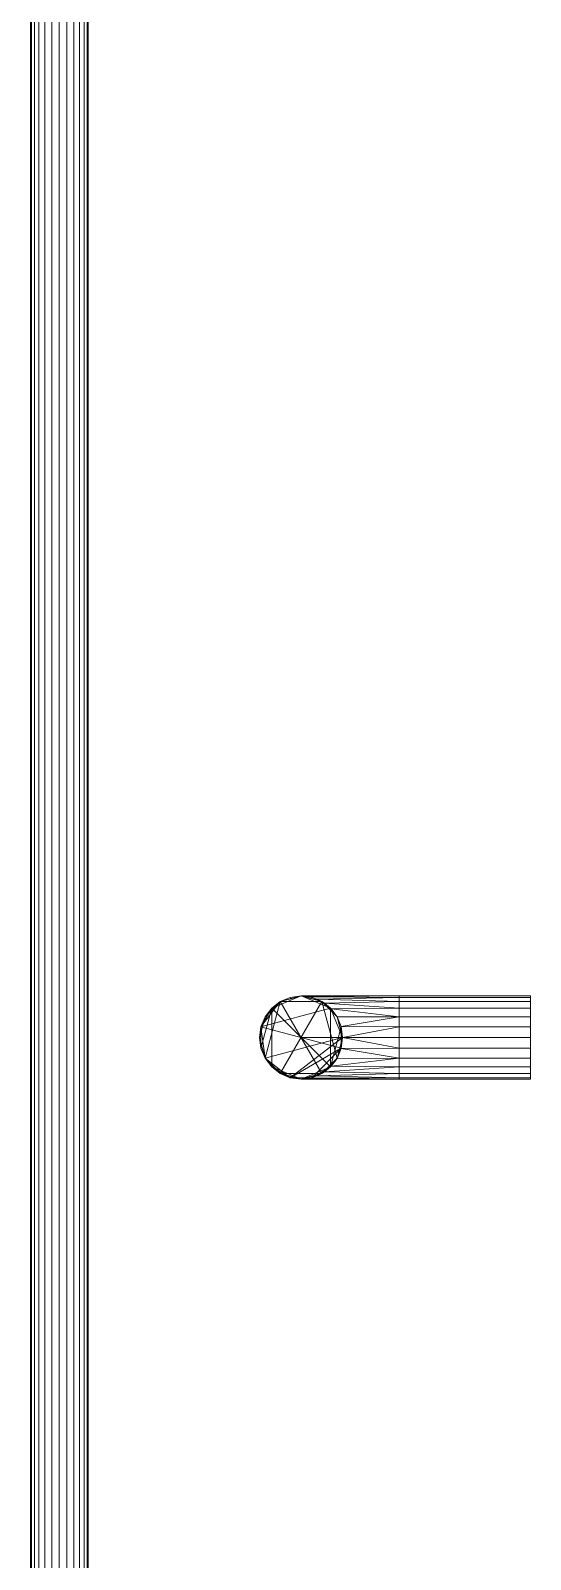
# Model space of a CAD drawing. Header units: inches. Extents: x -3326 to -59, y 8 to 1043.
# Drawn here: x -2001.16 to -1989.73, y 487.69 to 522.63 of the extents above; entities that cross this region are included whole.
import ezdxf

# ---------------------------------------------------------------- set-up
doc = ezdxf.new("R2010")
doc.units = ezdxf.units.IN
doc.header["$MEASUREMENT"] = 0
doc.layers.add('F-SPRN', color=10, linetype='Continuous', lineweight=9)
doc.layers.add('P-PIPE', color=10, linetype='Continuous', lineweight=9)

# ---------------------------------------------------------------- blocks, each defined once
blk = doc.blocks.new('Tee - Welded - Generic - Standard-1125979-05 - Fourth Level')
at = {"layer": 'P-PIPE'}
mesh = blk.add_polyface(dxfattribs=at)
corners = [(-2.244, -0.951), (-2.244, -0.918, 0.246), (-2.244, -0.823, 0.475), (-2.244, -0.672, 0.672), (-2.244, -0.475, 0.823), (-2.244, -0.246, 0.918), (-2.244, 0, 0.951), (-2.244, 0.246, 0.918), (-2.244, 0.475, 0.823), (-2.244, 0.672, 0.672), (-2.244, 0.823, 0.475), (-2.244, 0.918, 0.246), (-2.244, 0.951), (-2.244, 0.918, -0.246), (-2.244, 0.823, -0.475), (-2.244, 0.672, -0.672), (-2.244, 0.475, -0.823), (-2.244, 0.246, -0.918), (-2.244, 0, -0.951), (-2.244, -0.246, -0.918), (-2.244, -0.475, -0.823), (-2.244, -0.672, -0.672), (-2.244, -0.823, -0.475), (-2.244, -0.918, -0.246)]
mesh.append_faces([[corners[k] for k in face] for face in [(10, 0, 7, 9)]], dxfattribs={"vtx0": -1, "vtx1": -1, "vtx2": -1})
mesh.append_faces([[corners[k] for k in face] for face in [(13, 21, 0, 10)]], dxfattribs={"vtx0": -1, "vtx1": -1, "vtx2": -1, "vtx3": -1})
mesh.append_faces([[corners[k] for k in face] for face in [(13, 16, 20, 21), (5, 7, 0, 1)]], dxfattribs={"vtx0": -1, "vtx1": -1, "vtx3": -1})
mesh.append_faces([[corners[k] for k in face] for face in [(4, 5, 3)]], dxfattribs={"vtx1": -1})
mesh.append_faces([[corners[k] for k in face] for face in [(18, 19, 20), (22, 23, 0, 21), (7, 8, 9), (5, 6, 7)]], dxfattribs={"vtx2": -1})
mesh.append_faces([[corners[k] for k in face] for face in [(16, 17, 18, 20), (1, 2, 3, 5)]], dxfattribs={"vtx2": -1, "vtx3": -1})
mesh.append_faces([[corners[k] for k in face] for face in [(13, 14, 15, 16), (10, 11, 12, 13)]], dxfattribs={"vtx3": -1})
mesh = blk.add_polyface(dxfattribs=at)
corners = [(-2.244, 0.951), (-2.244, 0.918, 0.246), (-2.244, 0.823, 0.475), (-2.244, 0.672, 0.672), (-2.244, 0.475, 0.823), (-2.244, 0.246, 0.918), (-2.244, 0, 0.951), (-2.244, -0.246, 0.918), (-2.244, -0.475, 0.823), (-2.244, -0.672, 0.672), (-2.244, -0.823, 0.475), (-2.244, -0.918, 0.246), (-2.244, -0.951), (-0.951, -0.951), (-0.916, -0.916, 0.254), (-0.823, -0.823, 0.476), (-0.69, -0.69, 0.654), (-0.533, -0.533, 0.787), (-0.362, -0.362, 0.879), (-0.183, -0.183, 0.933), (0, 0, 0.951), (0.183, -0.183, 0.933), (0.362, -0.362, 0.879), (0.533, -0.533, 0.787), (0.69, -0.69, 0.654), (0.823, -0.823, 0.476), (0.916, -0.916, 0.254), (0.951, -0.951), (2.244, -0.951), (2.244, -0.918, 0.246), (2.244, -0.823, 0.475), (2.244, -0.672, 0.672), (2.244, -0.475, 0.823), (2.244, -0.246, 0.918), (2.244, 0, 0.951), (2.244, 0.246, 0.918), (2.244, 0.475, 0.823), (2.244, 0.672, 0.672), (2.244, 0.823, 0.475), (2.244, 0.918, 0.246), (2.244, 0.951)]
mesh.append_faces([[corners[k] for k in face] for face in [(13, 11, 12)]], dxfattribs={"vtx0": -1})
mesh.append_faces([[corners[k] for k in face] for face in [(27, 29, 26), (25, 30, 24), (11, 14, 10), (9, 17, 8), (16, 10, 15), (23, 32, 22), (21, 34, 20), (22, 33, 21), (33, 22, 32), (19, 7, 18), (7, 19, 6)]], dxfattribs={"vtx0": -1, "vtx1": -1})
mesh.append_faces([[corners[k] for k in face] for face in [(30, 25, 26), (24, 30, 31), (8, 17, 18), (21, 33, 34), (18, 7, 8), (20, 5, 6)]], dxfattribs={"vtx0": -1, "vtx2": -1})
mesh.append_faces([[corners[k] for k in face] for face in [(20, 34, 35, 5)]], dxfattribs={"vtx0": -1, "vtx2": -1, "vtx3": -1})
mesh.append_faces([[corners[k] for k in face] for face in [(28, 29, 27)]], dxfattribs={"vtx1": -1})
mesh.append_faces([[corners[k] for k in face] for face in [(29, 30, 26), (31, 32, 23), (23, 24, 31), (13, 14, 11), (14, 15, 10), (16, 17, 9), (9, 10, 16), (19, 20, 6)]], dxfattribs={"vtx1": -1, "vtx2": -1})
mesh.append_faces([[corners[k] for k in face] for face in [(38, 39, 1, 2), (36, 37, 3, 4), (37, 38, 2, 3), (35, 36, 4, 5)]], dxfattribs={"vtx1": -1, "vtx3": -1})
mesh.append_faces([[corners[k] for k in face] for face in [(39, 40, 0, 1)]], dxfattribs={"vtx3": -1})
mesh = blk.add_polyface(dxfattribs=at)
corners = [(-2.244, -0.951), (-2.244, -0.918, -0.246), (-2.244, -0.823, -0.475), (-2.244, -0.672, -0.672), (-2.244, -0.475, -0.823), (-2.244, -0.246, -0.918), (-2.244, 0, -0.951), (-2.244, 0.246, -0.918), (-2.244, 0.475, -0.823), (-2.244, 0.672, -0.672), (-2.244, 0.823, -0.475), (-2.244, 0.918, -0.246), (-2.244, 0.951), (2.244, 0.951), (2.244, 0.918, -0.246), (2.244, 0.823, -0.475), (2.244, 0.672, -0.672), (2.244, 0.475, -0.823), (2.244, 0.246, -0.918), (2.244, 0, -0.951), (2.244, -0.246, -0.918), (2.244, -0.475, -0.823), (2.244, -0.672, -0.672), (2.244, -0.823, -0.475), (2.244, -0.918, -0.246), (2.244, -0.951), (0.951, -0.951), (0.916, -0.916, -0.254), (0.823, -0.823, -0.476), (0.69, -0.69, -0.654), (0.533, -0.533, -0.787), (0.362, -0.362, -0.879), (0.183, -0.183, -0.933), (0, 0, -0.951), (-0.183, -0.183, -0.933), (-0.362, -0.362, -0.879), (-0.533, -0.533, -0.787), (-0.69, -0.69, -0.654), (-0.823, -0.823, -0.476), (-0.916, -0.916, -0.254), (-0.951, -0.951)]
mesh.append_faces([[corners[k] for k in face] for face in [(1, 40, 0)]], dxfattribs={"vtx0": -1})
mesh.append_faces([[corners[k] for k in face] for face in [(33, 19, 32), (6, 34, 5), (32, 20, 31), (24, 27, 23), (27, 24, 26), (36, 4, 35), (3, 37, 2), (38, 2, 37), (21, 31, 20)]], dxfattribs={"vtx0": -1, "vtx1": -1})
mesh.append_faces([[corners[k] for k in face] for face in [(35, 4, 5), (6, 33, 34), (23, 28, 29), (29, 22, 23), (21, 30, 31), (23, 27, 28), (36, 3, 4), (3, 36, 37), (39, 1, 2)]], dxfattribs={"vtx0": -1, "vtx2": -1})
mesh.append_faces([[corners[k] for k in face] for face in [(19, 20, 32), (34, 35, 5), (6, 7, 33), (21, 22, 30), (29, 30, 22), (39, 40, 1), (38, 39, 2)]], dxfattribs={"vtx1": -1, "vtx2": -1})
mesh.append_faces([[corners[k] for k in face] for face in [(18, 19, 33, 7)]], dxfattribs={"vtx1": -1, "vtx2": -1, "vtx3": -1})
mesh.append_faces([[corners[k] for k in face] for face in [(15, 16, 9, 10), (14, 15, 10, 11), (16, 17, 8, 9), (17, 18, 7, 8)]], dxfattribs={"vtx1": -1, "vtx3": -1})
mesh.append_faces([[corners[k] for k in face] for face in [(12, 13, 14, 11), (24, 25, 26)]], dxfattribs={"vtx2": -1})
mesh = blk.add_polyface(dxfattribs=at)
corners = [(2.244, -0.951), (2.244, -0.918, -0.246), (2.244, -0.823, -0.475), (2.244, -0.672, -0.672), (2.244, -0.475, -0.823), (2.244, -0.246, -0.918), (2.244, 0, -0.951), (2.244, 0.246, -0.918), (2.244, 0.475, -0.823), (2.244, 0.672, -0.672), (2.244, 0.823, -0.475), (2.244, 0.918, -0.246), (2.244, 0.951), (2.244, 0.918, 0.246), (2.244, 0.823, 0.475), (2.244, 0.672, 0.672), (2.244, 0.475, 0.823), (2.244, 0.246, 0.918), (2.244, 0, 0.951), (2.244, -0.246, 0.918), (2.244, -0.475, 0.823), (2.244, -0.672, 0.672), (2.244, -0.823, 0.475), (2.244, -0.918, 0.246)]
mesh.append_faces([[corners[k] for k in face] for face in [(21, 19, 20)]], dxfattribs={"vtx0": -1})
mesh.append_faces([[corners[k] for k in face] for face in [(19, 23, 17, 18)]], dxfattribs={"vtx0": -1, "vtx1": -1})
mesh.append_faces([[corners[k] for k in face] for face in [(4, 8, 11, 3), (0, 3, 11, 23)]], dxfattribs={"vtx0": -1, "vtx1": -1, "vtx2": -1})
mesh.append_faces([[corners[k] for k in face] for face in [(11, 14, 17, 23)]], dxfattribs={"vtx0": -1, "vtx1": -1, "vtx2": -1, "vtx3": -1})
mesh.append_faces([[corners[k] for k in face] for face in [(9, 10, 11, 8), (4, 5, 6), (12, 13, 14, 11), (15, 16, 17, 14)]], dxfattribs={"vtx2": -1})
mesh.append_faces([[corners[k] for k in face] for face in [(6, 7, 8, 4), (21, 22, 23, 19)]], dxfattribs={"vtx2": -1, "vtx3": -1})
mesh.append_faces([[corners[k] for k in face] for face in [(0, 1, 2, 3)]], dxfattribs={"vtx3": -1})
mesh = blk.add_polyface(dxfattribs=at)
corners = [(-0.951, -2.244), (-0.918, -2.244, 0.246), (-0.823, -2.244, 0.475), (-0.672, -2.244, 0.672), (-0.475, -2.244, 0.823), (-0.246, -2.244, 0.918), (0, -2.244, 0.951), (0.246, -2.244, 0.918), (0.475, -2.244, 0.823), (0.672, -2.244, 0.672), (0.823, -2.244, 0.475), (0.918, -2.244, 0.246), (0.951, -2.244), (0.951, -0.951), (0.916, -0.916, 0.254), (0.823, -0.823, 0.476), (0.69, -0.69, 0.654), (0.533, -0.533, 0.787), (0.362, -0.362, 0.879), (0.183, -0.183, 0.933), (0, 0, 0.951), (-0.183, -0.183, 0.933), (-0.362, -0.362, 0.879), (-0.533, -0.533, 0.787), (-0.69, -0.69, 0.654), (-0.823, -0.823, 0.476), (-0.916, -0.916, 0.254), (-0.951, -0.951)]
mesh.append_faces([[corners[k] for k in face] for face in [(13, 11, 12)]], dxfattribs={"vtx0": -1})
mesh.append_faces([[corners[k] for k in face] for face in [(22, 5, 21), (24, 3, 23), (8, 18, 7), (17, 9, 16)]], dxfattribs={"vtx0": -1, "vtx1": -1})
mesh.append_faces([[corners[k] for k in face] for face in [(24, 2, 3), (26, 1, 2), (22, 4, 5), (6, 20, 21), (21, 5, 6), (19, 6, 7), (16, 9, 10), (17, 8, 9), (6, 19, 20)]], dxfattribs={"vtx0": -1, "vtx2": -1})
mesh.append_faces([[corners[k] for k in face] for face in [(26, 27, 1), (3, 4, 23), (25, 26, 2), (24, 25, 2), (22, 23, 4), (10, 11, 14), (18, 19, 7), (17, 18, 8), (13, 14, 11), (15, 16, 10), (14, 15, 10)]], dxfattribs={"vtx1": -1, "vtx2": -1})
mesh.append_faces([[corners[k] for k in face] for face in [(27, 0, 1)]], dxfattribs={"vtx2": -1})
mesh = blk.add_polyface(dxfattribs=at)
corners = [(0.951, -2.244), (0.918, -2.244, -0.246), (0.823, -2.244, -0.475), (0.672, -2.244, -0.672), (0.475, -2.244, -0.823), (0.246, -2.244, -0.918), (0, -2.244, -0.951), (-0.246, -2.244, -0.918), (-0.475, -2.244, -0.823), (-0.672, -2.244, -0.672), (-0.823, -2.244, -0.475), (-0.918, -2.244, -0.246), (-0.951, -2.244), (-0.951, -0.951), (-0.916, -0.916, -0.254), (-0.823, -0.823, -0.476), (-0.69, -0.69, -0.654), (-0.533, -0.533, -0.787), (-0.362, -0.362, -0.879), (-0.183, -0.183, -0.933), (0, 0, -0.951), (0.183, -0.183, -0.933), (0.362, -0.362, -0.879), (0.533, -0.533, -0.787), (0.69, -0.69, -0.654), (0.823, -0.823, -0.476), (0.916, -0.916, -0.254), (0.951, -0.951)]
mesh.append_faces([[corners[k] for k in face] for face in [(13, 11, 12)]], dxfattribs={"vtx0": -1})
mesh.append_faces([[corners[k] for k in face] for face in [(22, 5, 21), (24, 3, 23), (8, 18, 7), (17, 9, 16)]], dxfattribs={"vtx0": -1, "vtx1": -1})
mesh.append_faces([[corners[k] for k in face] for face in [(24, 2, 3), (26, 1, 2), (22, 4, 5), (6, 20, 21), (21, 5, 6), (19, 6, 7), (16, 9, 10), (17, 8, 9), (6, 19, 20)]], dxfattribs={"vtx0": -1, "vtx2": -1})
mesh.append_faces([[corners[k] for k in face] for face in [(0, 1, 27)]], dxfattribs={"vtx1": -1})
mesh.append_faces([[corners[k] for k in face] for face in [(26, 27, 1), (3, 4, 23), (25, 26, 2), (24, 25, 2), (22, 23, 4), (10, 11, 14), (18, 19, 7), (17, 18, 8), (13, 14, 11), (15, 16, 10), (14, 15, 10)]], dxfattribs={"vtx1": -1, "vtx2": -1})
mesh = blk.add_polyface(dxfattribs=at)
corners = [(-0.951, -2.244), (-0.918, -2.244, -0.246), (-0.823, -2.244, -0.475), (-0.672, -2.244, -0.672), (-0.475, -2.244, -0.823), (-0.246, -2.244, -0.918), (0, -2.244, -0.951), (0.246, -2.244, -0.918), (0.475, -2.244, -0.823), (0.672, -2.244, -0.672), (0.823, -2.244, -0.475), (0.918, -2.244, -0.246), (0.951, -2.244), (0.918, -2.244, 0.246), (0.823, -2.244, 0.475), (0.672, -2.244, 0.672), (0.475, -2.244, 0.823), (0.246, -2.244, 0.918), (0, -2.244, 0.951), (-0.246, -2.244, 0.918), (-0.475, -2.244, 0.823), (-0.672, -2.244, 0.672), (-0.823, -2.244, 0.475), (-0.918, -2.244, 0.246)]
mesh.append_faces([[corners[k] for k in face] for face in [(6, 4, 5), (21, 19, 20)]], dxfattribs={"vtx0": -1})
mesh.append_faces([[corners[k] for k in face] for face in [(23, 6, 11, 14), (23, 14, 17, 19)]], dxfattribs={"vtx0": -1, "vtx1": -1, "vtx2": -1, "vtx3": -1})
mesh.append_faces([[corners[k] for k in face] for face in [(6, 23, 3, 4)]], dxfattribs={"vtx0": -1, "vtx1": -1, "vtx3": -1})
mesh.append_faces([[corners[k] for k in face] for face in [(3, 23, 0)]], dxfattribs={"vtx0": -1, "vtx2": -1})
mesh.append_faces([[corners[k] for k in face] for face in [(16, 17, 14, 15)]], dxfattribs={"vtx1": -1})
mesh.append_faces([[corners[k] for k in face] for face in [(12, 13, 14, 11), (17, 18, 19)]], dxfattribs={"vtx2": -1})
mesh.append_faces([[corners[k] for k in face] for face in [(9, 10, 11, 6), (21, 22, 23, 19)]], dxfattribs={"vtx2": -1, "vtx3": -1})
mesh.append_faces([[corners[k] for k in face] for face in [(6, 7, 8, 9), (0, 1, 2, 3)]], dxfattribs={"vtx3": -1})

msp = doc.modelspace()

# ---------------------------------------------------------------- linework, layer by layer
at = {"layer": 'F-SPRN', "color": 1}
for p, q in [((-2000.503, 587.43, 964), (-2000.503, 373.239, 964)), ((-2000.503, 587.43, 964), (-2000.503, 373.239, 964)), ((-1994.975, 499.62, 966.244), (-1994.975, 499.62, 982.063)), ((-1994.975, 499.62, 966.244), (-1994.975, 499.62, 982.063)), ((-1994.975, 499.62, 869.937), (-1994.975, 499.62, 961.756)), ((-1994.975, 499.62, 869.937), (-1994.975, 499.62, 961.756)), ((-1992.731, 499.62, 964), (-1994.975, 499.62, 964)), ((-1994.975, 499.62, 961.756), (-1994.975, 499.62, 966.244)), ((-1992.731, 499.62, 964), (-1989.731, 499.62, 964)), ((-1992.731, 499.62, 964), (-1989.731, 499.62, 964))]:
    msp.add_line(p, q, dxfattribs=at)

# ---------------------------------------------------------------- block references
at = {"layer": 'F-SPRN', "color": 1, "extrusion": (0, -1, 0), "rotation": 90}
msp.add_blockref('Tee - Welded - Generic - Standard-1125979-05 - Fourth Level', (-1994.975, 964, -499.62), dxfattribs=at)

# ---------------------------------------------------------------- meshes
at = {"layer": 'F-SPRN', "color": 1}
mesh = msp.add_polyface(dxfattribs=at)
corners = [(-2000.503, 587.43, 964.657), (-2000.673, 587.43, 964.635), (-2000.831, 587.43, 964.569), (-2000.968, 587.43, 964.465), (-2001.072, 587.43, 964.329), (-2001.138, 587.43, 964.17), (-2001.16, 587.43, 964), (-2001.16, 373.239, 964), (-2001.138, 373.239, 964.17), (-2001.072, 373.239, 964.329), (-2000.968, 373.239, 964.465), (-2000.831, 373.239, 964.569), (-2000.673, 373.239, 964.635), (-2000.503, 373.239, 964.657)]
mesh.append_faces([[corners[k] for k in face] for face in [(8, 9, 4, 5), (3, 4, 9, 10), (11, 12, 1, 2), (2, 3, 10, 11)]], dxfattribs={"vtx1": -1, "vtx3": -1, "color": 1})
mesh.append_faces([[corners[k] for k in face] for face in [(6, 7, 8, 5)]], dxfattribs={"vtx2": -1, "color": 1})
mesh.append_faces([[corners[k] for k in face] for face in [(12, 13, 0, 1)]], dxfattribs={"vtx3": -1, "color": 1})
mesh = msp.add_polyface(dxfattribs=at)
corners = [(-2001.16, 587.43, 964), (-2001.138, 587.43, 963.83), (-2001.072, 587.43, 963.671), (-2000.968, 587.43, 963.535), (-2000.831, 587.43, 963.431), (-2000.673, 587.43, 963.365), (-2000.503, 587.43, 963.342), (-2000.503, 373.239, 963.342), (-2000.673, 373.239, 963.365), (-2000.831, 373.239, 963.431), (-2000.968, 373.239, 963.535), (-2001.072, 373.239, 963.671), (-2001.138, 373.239, 963.83), (-2001.16, 373.239, 964)]
mesh.append_faces([[corners[k] for k in face] for face in [(7, 8, 5, 6)]], dxfattribs={"vtx1": -1, "color": 1})
mesh.append_faces([[corners[k] for k in face] for face in [(8, 9, 4, 5), (3, 4, 9, 10), (11, 12, 1, 2), (2, 3, 10, 11)]], dxfattribs={"vtx1": -1, "vtx3": -1, "color": 1})
mesh.append_faces([[corners[k] for k in face] for face in [(12, 13, 0, 1)]], dxfattribs={"vtx3": -1, "color": 1})
mesh = msp.add_polyface(dxfattribs=at)
corners = [(-1999.845, 587.43, 964), (-1999.867, 587.43, 964.17), (-1999.933, 587.43, 964.329), (-2000.038, 587.43, 964.465), (-2000.174, 587.43, 964.569), (-2000.333, 587.43, 964.635), (-2000.503, 587.43, 964.657), (-2000.503, 373.239, 964.657), (-2000.333, 373.239, 964.635), (-2000.174, 373.239, 964.569), (-2000.038, 373.239, 964.465), (-1999.933, 373.239, 964.329), (-1999.867, 373.239, 964.17), (-1999.845, 373.239, 964)]
mesh.append_faces([[corners[k] for k in face] for face in [(7, 8, 5, 6)]], dxfattribs={"vtx1": -1, "color": 1})
mesh.append_faces([[corners[k] for k in face] for face in [(8, 9, 4, 5), (3, 4, 9, 10), (11, 12, 1, 2), (2, 3, 10, 11)]], dxfattribs={"vtx1": -1, "vtx3": -1, "color": 1})
mesh.append_faces([[corners[k] for k in face] for face in [(12, 13, 0, 1)]], dxfattribs={"vtx3": -1, "color": 1})
mesh = msp.add_polyface(dxfattribs=at)
corners = [(-2000.503, 587.43, 963.342), (-2000.333, 587.43, 963.365), (-2000.174, 587.43, 963.431), (-2000.038, 587.43, 963.535), (-1999.933, 587.43, 963.671), (-1999.867, 587.43, 963.83), (-1999.845, 587.43, 964), (-1999.845, 373.239, 964), (-1999.867, 373.239, 963.83), (-1999.933, 373.239, 963.671), (-2000.038, 373.239, 963.535), (-2000.174, 373.239, 963.431), (-2000.333, 373.239, 963.365), (-2000.503, 373.239, 963.342)]
mesh.append_faces([[corners[k] for k in face] for face in [(7, 8, 5, 6)]], dxfattribs={"vtx1": -1, "color": 1})
mesh.append_faces([[corners[k] for k in face] for face in [(8, 9, 4, 5), (3, 4, 9, 10), (11, 12, 1, 2), (2, 3, 10, 11)]], dxfattribs={"vtx1": -1, "vtx3": -1, "color": 1})
mesh.append_faces([[corners[k] for k in face] for face in [(12, 13, 0, 1)]], dxfattribs={"vtx3": -1, "color": 1})
mesh = msp.add_polyface(dxfattribs=at)
corners = [(-1994.975, 500.57, 982.063), (-1995.45, 500.442, 982.063), (-1995.797, 500.095, 982.063), (-1995.925, 499.62, 982.063), (-1995.797, 499.145, 982.063), (-1995.45, 498.797, 982.063), (-1994.975, 498.67, 982.063), (-1994.5, 498.797, 982.063), (-1994.152, 499.145, 982.063), (-1994.025, 499.62, 982.063), (-1994.152, 500.095, 982.063), (-1994.5, 500.442, 982.063)]
mesh.append_faces([[corners[k] for k in face] for face in [(4, 1, 2, 3)]], dxfattribs={"vtx0": -1, "color": 1})
mesh.append_faces([[corners[k] for k in face] for face in [(11, 5, 7, 8)]], dxfattribs={"vtx0": -1, "vtx1": -1, "vtx3": -1, "color": 1})
mesh.append_faces([[corners[k] for k in face] for face in [(1, 4, 5, 11)]], dxfattribs={"vtx0": -1, "vtx2": -1, "vtx3": -1, "color": 1})
mesh.append_faces([[corners[k] for k in face] for face in [(10, 11, 8, 9)]], dxfattribs={"vtx1": -1, "color": 1})
mesh.append_faces([[corners[k] for k in face] for face in [(11, 0, 1), (5, 6, 7)]], dxfattribs={"vtx2": -1, "color": 1})
mesh = msp.add_polyface(dxfattribs=at)
corners = [(-1995.925, 499.62, 966.244), (-1995.892, 499.866, 966.244), (-1995.797, 500.095, 966.244), (-1995.646, 500.291, 966.244), (-1995.45, 500.442, 966.244), (-1995.221, 500.537, 966.244), (-1994.975, 500.57, 966.244), (-1994.729, 500.537, 966.244), (-1994.5, 500.442, 966.244), (-1994.303, 500.291, 966.244), (-1994.152, 500.095, 966.244), (-1994.057, 499.866, 966.244), (-1994.025, 499.62, 966.244), (-1994.057, 499.374, 966.244), (-1994.152, 499.145, 966.244), (-1994.303, 498.948, 966.244), (-1994.5, 498.797, 966.244), (-1994.729, 498.702, 966.244), (-1994.975, 498.67, 966.244), (-1995.221, 498.702, 966.244), (-1995.45, 498.797, 966.244), (-1995.646, 498.948, 966.244), (-1995.797, 499.145, 966.244), (-1995.892, 499.374, 966.244)]
mesh.append_faces([[corners[k] for k in face] for face in [(18, 15, 16, 17)]], dxfattribs={"vtx0": -1, "color": 1})
mesh.append_faces([[corners[k] for k in face] for face in [(15, 11, 13, 14)]], dxfattribs={"vtx0": -1, "vtx1": -1, "color": 1})
mesh.append_faces([[corners[k] for k in face] for face in [(21, 3, 15, 18), (9, 15, 3, 6)]], dxfattribs={"vtx0": -1, "vtx1": -1, "vtx2": -1, "vtx3": -1, "color": 1})
mesh.append_faces([[corners[k] for k in face] for face in [(2, 3, 1), (12, 13, 11)]], dxfattribs={"vtx1": -1, "color": 1})
mesh.append_faces([[corners[k] for k in face] for face in [(4, 5, 6, 3)]], dxfattribs={"vtx2": -1, "color": 1})
mesh.append_faces([[corners[k] for k in face] for face in [(21, 22, 23, 3), (23, 0, 1, 3), (9, 10, 11, 15)]], dxfattribs={"vtx2": -1, "vtx3": -1, "color": 1})
mesh.append_faces([[corners[k] for k in face] for face in [(18, 19, 20, 21), (6, 7, 8, 9)]], dxfattribs={"vtx3": -1, "color": 1})
mesh = msp.add_polyface(dxfattribs=at)
corners = [(-1994.975, 500.57, 966.244), (-1995.221, 500.537, 966.244), (-1995.45, 500.442, 966.244), (-1995.646, 500.291, 966.244), (-1995.797, 500.095, 966.244), (-1995.892, 499.866, 966.244), (-1995.925, 499.62, 966.244), (-1995.925, 499.62, 982.063), (-1995.797, 500.095, 982.063), (-1995.45, 500.442, 982.063), (-1994.975, 500.57, 982.063), (-1995.861, 499.857, 982.063), (-1995.623, 500.268, 982.063), (-1995.212, 500.506, 982.063)]
mesh.append_faces([[corners[k] for k in face] for face in [(8, 4, 11), (9, 2, 12), (6, 11, 5), (4, 8, 3)]], dxfattribs={"vtx0": -1, "vtx1": -1, "color": 1})
mesh.append_faces([[corners[k] for k in face] for face in [(1, 9, 13), (3, 8, 12), (12, 2, 3), (9, 1, 2)]], dxfattribs={"vtx0": -1, "vtx2": -1, "color": 1})
mesh.append_faces([[corners[k] for k in face] for face in [(10, 0, 13)]], dxfattribs={"vtx1": -1, "color": 1})
mesh.append_faces([[corners[k] for k in face] for face in [(4, 5, 11), (0, 1, 13)]], dxfattribs={"vtx1": -1, "vtx2": -1, "color": 1})
mesh.append_faces([[corners[k] for k in face] for face in [(6, 7, 11)]], dxfattribs={"vtx2": -1, "color": 1})
mesh = msp.add_polyface(dxfattribs=at)
corners = [(-1995.925, 499.62, 869.937), (-1995.797, 500.095, 869.937), (-1995.45, 500.442, 869.937), (-1994.975, 500.57, 869.937), (-1994.5, 500.442, 869.937), (-1994.152, 500.095, 869.937), (-1994.025, 499.62, 869.937), (-1994.152, 499.145, 869.937), (-1994.5, 498.797, 869.937), (-1994.975, 498.67, 869.937), (-1995.45, 498.797, 869.937), (-1995.797, 499.145, 869.937)]
mesh.append_faces([[corners[k] for k in face] for face in [(7, 4, 5, 6)]], dxfattribs={"vtx0": -1, "color": 1})
mesh.append_faces([[corners[k] for k in face] for face in [(2, 8, 10, 11)]], dxfattribs={"vtx0": -1, "vtx1": -1, "vtx3": -1, "color": 1})
mesh.append_faces([[corners[k] for k in face] for face in [(4, 7, 8, 2)]], dxfattribs={"vtx0": -1, "vtx2": -1, "vtx3": -1, "color": 1})
mesh.append_faces([[corners[k] for k in face] for face in [(1, 2, 11, 0)]], dxfattribs={"vtx1": -1, "color": 1})
mesh.append_faces([[corners[k] for k in face] for face in [(2, 3, 4), (8, 9, 10)]], dxfattribs={"vtx2": -1, "color": 1})
mesh = msp.add_polyface(dxfattribs=at)
corners = [(-1995.925, 499.62, 961.756), (-1995.892, 499.374, 961.756), (-1995.797, 499.145, 961.756), (-1995.646, 498.948, 961.756), (-1995.45, 498.797, 961.756), (-1995.221, 498.702, 961.756), (-1994.975, 498.67, 961.756), (-1994.729, 498.702, 961.756), (-1994.5, 498.797, 961.756), (-1994.303, 498.948, 961.756), (-1994.152, 499.145, 961.756), (-1994.057, 499.374, 961.756), (-1994.025, 499.62, 961.756), (-1994.057, 499.866, 961.756), (-1994.152, 500.095, 961.756), (-1994.303, 500.291, 961.756), (-1994.5, 500.442, 961.756), (-1994.729, 500.537, 961.756), (-1994.975, 500.57, 961.756), (-1995.221, 500.537, 961.756), (-1995.45, 500.442, 961.756), (-1995.646, 500.291, 961.756), (-1995.797, 500.095, 961.756), (-1995.892, 499.866, 961.756)]
mesh.append_faces([[corners[k] for k in face] for face in [(13, 11, 12)]], dxfattribs={"vtx0": -1, "color": 1})
mesh.append_faces([[corners[k] for k in face] for face in [(11, 13, 9, 10)]], dxfattribs={"vtx0": -1, "vtx1": -1, "color": 1})
mesh.append_faces([[corners[k] for k in face] for face in [(9, 21, 3, 6), (21, 9, 15, 18)]], dxfattribs={"vtx0": -1, "vtx1": -1, "vtx2": -1, "vtx3": -1, "color": 1})
mesh.append_faces([[corners[k] for k in face] for face in [(8, 9, 6, 7)]], dxfattribs={"vtx1": -1, "color": 1})
mesh.append_faces([[corners[k] for k in face] for face in [(4, 5, 6, 3), (23, 0, 1), (16, 17, 18, 15)]], dxfattribs={"vtx2": -1, "color": 1})
mesh.append_faces([[corners[k] for k in face] for face in [(1, 2, 3, 21), (21, 22, 23, 1), (13, 14, 15, 9)]], dxfattribs={"vtx2": -1, "vtx3": -1, "color": 1})
mesh.append_faces([[corners[k] for k in face] for face in [(18, 19, 20, 21)]], dxfattribs={"vtx3": -1, "color": 1})
mesh = msp.add_polyface(dxfattribs=at)
corners = [(-1995.925, 499.62, 869.937), (-1995.925, 499.62, 961.756), (-1995.892, 499.866, 961.756), (-1995.797, 500.095, 961.756), (-1995.646, 500.291, 961.756), (-1995.45, 500.442, 961.756), (-1995.221, 500.537, 961.756), (-1994.975, 500.57, 961.756), (-1994.975, 500.57, 869.937), (-1995.45, 500.442, 869.937), (-1995.797, 500.095, 869.937), (-1995.861, 499.857, 869.937), (-1995.212, 500.506, 869.937), (-1995.623, 500.268, 869.937)]
mesh.append_faces([[corners[k] for k in face] for face in [(2, 0, 1)]], dxfattribs={"vtx0": -1, "color": 1})
mesh.append_faces([[corners[k] for k in face] for face in [(11, 3, 10), (3, 11, 2), (6, 12, 5), (9, 5, 12)]], dxfattribs={"vtx0": -1, "vtx1": -1, "color": 1})
mesh.append_faces([[corners[k] for k in face] for face in [(6, 8, 12), (4, 9, 13), (13, 3, 4), (9, 4, 5)]], dxfattribs={"vtx0": -1, "vtx2": -1, "color": 1})
mesh.append_faces([[corners[k] for k in face] for face in [(7, 8, 6)]], dxfattribs={"vtx1": -1, "color": 1})
mesh.append_faces([[corners[k] for k in face] for face in [(11, 0, 2), (13, 10, 3)]], dxfattribs={"vtx1": -1, "vtx2": -1, "color": 1})
mesh = msp.add_polyface(dxfattribs=at)
corners = [(-1994.025, 499.62, 966.244), (-1994.057, 499.866, 966.244), (-1994.152, 500.095, 966.244), (-1994.303, 500.291, 966.244), (-1994.5, 500.442, 966.244), (-1994.729, 500.537, 966.244), (-1994.975, 500.57, 966.244), (-1994.975, 500.57, 982.063), (-1994.5, 500.442, 982.063), (-1994.152, 500.095, 982.063), (-1994.025, 499.62, 982.063), (-1994.737, 500.506, 982.063), (-1994.326, 500.268, 982.063), (-1994.088, 499.857, 982.063)]
mesh.append_faces([[corners[k] for k in face] for face in [(8, 4, 11), (9, 2, 12), (4, 8, 3)]], dxfattribs={"vtx0": -1, "vtx1": -1, "color": 1})
mesh.append_faces([[corners[k] for k in face] for face in [(3, 8, 12), (5, 7, 11), (12, 2, 3), (9, 1, 2), (1, 9, 13)]], dxfattribs={"vtx0": -1, "vtx2": -1, "color": 1})
mesh.append_faces([[corners[k] for k in face] for face in [(10, 0, 13)]], dxfattribs={"vtx1": -1, "color": 1})
mesh.append_faces([[corners[k] for k in face] for face in [(4, 5, 11), (0, 1, 13)]], dxfattribs={"vtx1": -1, "vtx2": -1, "color": 1})
mesh.append_faces([[corners[k] for k in face] for face in [(5, 6, 7)]], dxfattribs={"vtx2": -1, "color": 1})
mesh = msp.add_polyface(dxfattribs=at)
corners = [(-1994.975, 500.57, 869.937), (-1994.975, 500.57, 961.756), (-1994.729, 500.537, 961.756), (-1994.5, 500.442, 961.756), (-1994.303, 500.291, 961.756), (-1994.152, 500.095, 961.756), (-1994.057, 499.866, 961.756), (-1994.025, 499.62, 961.756), (-1994.025, 499.62, 869.937), (-1994.152, 500.095, 869.937), (-1994.5, 500.442, 869.937), (-1994.737, 500.506, 869.937), (-1994.088, 499.857, 869.937), (-1994.326, 500.268, 869.937)]
mesh.append_faces([[corners[k] for k in face] for face in [(1, 11, 0)]], dxfattribs={"vtx0": -1, "color": 1})
mesh.append_faces([[corners[k] for k in face] for face in [(3, 10, 2), (6, 12, 5), (9, 5, 12)]], dxfattribs={"vtx0": -1, "vtx1": -1, "color": 1})
mesh.append_faces([[corners[k] for k in face] for face in [(11, 1, 2), (2, 10, 11), (13, 3, 4), (4, 9, 13), (9, 4, 5), (6, 8, 12)]], dxfattribs={"vtx0": -1, "vtx2": -1, "color": 1})
mesh.append_faces([[corners[k] for k in face] for face in [(7, 8, 6)]], dxfattribs={"vtx1": -1, "color": 1})
mesh.append_faces([[corners[k] for k in face] for face in [(13, 10, 3)]], dxfattribs={"vtx1": -1, "vtx2": -1, "color": 1})
mesh = msp.add_polyface(dxfattribs=at)
corners = [(-1992.731, 498.67, 964), (-1992.731, 498.702, 964.246), (-1992.731, 498.797, 964.475), (-1992.731, 498.948, 964.672), (-1992.731, 499.145, 964.823), (-1992.731, 499.374, 964.918), (-1992.731, 499.62, 964.95), (-1992.731, 499.866, 964.918), (-1992.731, 500.095, 964.823), (-1992.731, 500.291, 964.672), (-1992.731, 500.442, 964.475), (-1992.731, 500.537, 964.246), (-1992.731, 500.57, 964), (-1992.731, 500.537, 963.754), (-1992.731, 500.442, 963.525), (-1992.731, 500.291, 963.328), (-1992.731, 500.095, 963.177), (-1992.731, 499.866, 963.082), (-1992.731, 499.62, 963.05), (-1992.731, 499.374, 963.082), (-1992.731, 499.145, 963.177), (-1992.731, 498.948, 963.328), (-1992.731, 498.797, 963.525), (-1992.731, 498.702, 963.754)]
mesh.append_faces([[corners[k] for k in face] for face in [(13, 11, 12)]], dxfattribs={"vtx0": -1, "color": 1})
mesh.append_faces([[corners[k] for k in face] for face in [(1, 20, 23, 0)]], dxfattribs={"vtx0": -1, "vtx1": -1, "color": 1})
mesh.append_faces([[corners[k] for k in face] for face in [(1, 4, 20), (8, 11, 16)]], dxfattribs={"vtx0": -1, "vtx1": -1, "vtx2": -1, "color": 1})
mesh.append_faces([[corners[k] for k in face] for face in [(16, 19, 20, 4), (13, 15, 16, 11)]], dxfattribs={"vtx0": -1, "vtx2": -1, "vtx3": -1, "color": 1})
mesh.append_faces([[corners[k] for k in face] for face in [(14, 15, 13)]], dxfattribs={"vtx1": -1, "color": 1})
mesh.append_faces([[corners[k] for k in face] for face in [(4, 5, 8, 16)]], dxfattribs={"vtx1": -1, "vtx2": -1, "vtx3": -1, "color": 1})
mesh.append_faces([[corners[k] for k in face] for face in [(21, 22, 23, 20), (17, 18, 19, 16), (9, 10, 11, 8)]], dxfattribs={"vtx2": -1, "color": 1})
mesh.append_faces([[corners[k] for k in face] for face in [(1, 2, 3, 4), (5, 6, 7, 8)]], dxfattribs={"vtx3": -1, "color": 1})
mesh = msp.add_polyface(dxfattribs=at)
corners = [(-1992.731, 500.57, 964), (-1992.731, 500.537, 964.246), (-1992.731, 500.442, 964.475), (-1992.731, 500.291, 964.672), (-1992.731, 500.095, 964.823), (-1992.731, 499.866, 964.918), (-1992.731, 499.62, 964.95), (-1989.731, 499.62, 964.95), (-1989.731, 499.866, 964.918), (-1989.731, 500.095, 964.823), (-1989.731, 500.291, 964.672), (-1989.731, 500.442, 964.475), (-1989.731, 500.537, 964.246), (-1989.731, 500.57, 964)]
mesh.append_faces([[corners[k] for k in face] for face in [(7, 8, 5, 6)]], dxfattribs={"vtx1": -1, "color": 1})
mesh.append_faces([[corners[k] for k in face] for face in [(8, 9, 4, 5), (3, 4, 9, 10), (11, 12, 1, 2), (2, 3, 10, 11)]], dxfattribs={"vtx1": -1, "vtx3": -1, "color": 1})
mesh.append_faces([[corners[k] for k in face] for face in [(12, 13, 0, 1)]], dxfattribs={"vtx3": -1, "color": 1})
mesh = msp.add_polyface(dxfattribs=at)
corners = [(-1992.731, 499.62, 963.05), (-1992.731, 499.866, 963.082), (-1992.731, 500.095, 963.177), (-1992.731, 500.291, 963.328), (-1992.731, 500.442, 963.525), (-1992.731, 500.537, 963.754), (-1992.731, 500.57, 964), (-1989.731, 500.57, 964), (-1989.731, 500.537, 963.754), (-1989.731, 500.442, 963.525), (-1989.731, 500.291, 963.328), (-1989.731, 500.095, 963.177), (-1989.731, 499.866, 963.082), (-1989.731, 499.62, 963.05)]
mesh.append_faces([[corners[k] for k in face] for face in [(7, 8, 5, 6)]], dxfattribs={"vtx1": -1, "color": 1})
mesh.append_faces([[corners[k] for k in face] for face in [(8, 9, 4, 5), (3, 4, 9, 10), (11, 12, 1, 2), (2, 3, 10, 11)]], dxfattribs={"vtx1": -1, "vtx3": -1, "color": 1})
mesh.append_faces([[corners[k] for k in face] for face in [(12, 13, 0, 1)]], dxfattribs={"vtx3": -1, "color": 1})
mesh = msp.add_polyface(dxfattribs=at)
corners = [(-1989.731, 498.67, 964), (-1989.731, 498.702, 963.754), (-1989.731, 498.797, 963.525), (-1989.731, 498.948, 963.328), (-1989.731, 499.145, 963.177), (-1989.731, 499.374, 963.082), (-1989.731, 499.62, 963.05), (-1989.731, 499.866, 963.082), (-1989.731, 500.095, 963.177), (-1989.731, 500.291, 963.328), (-1989.731, 500.442, 963.525), (-1989.731, 500.537, 963.754), (-1989.731, 500.57, 964), (-1989.731, 500.537, 964.246), (-1989.731, 500.442, 964.475), (-1989.731, 500.291, 964.672), (-1989.731, 500.095, 964.823), (-1989.731, 499.866, 964.918), (-1989.731, 499.62, 964.95), (-1989.731, 499.374, 964.918), (-1989.731, 499.145, 964.823), (-1989.731, 498.948, 964.672), (-1989.731, 498.797, 964.475), (-1989.731, 498.702, 964.246)]
mesh.append_faces([[corners[k] for k in face] for face in [(11, 9, 10)]], dxfattribs={"vtx0": -1, "color": 1})
mesh.append_faces([[corners[k] for k in face] for face in [(1, 4, 23, 0)]], dxfattribs={"vtx0": -1, "vtx1": -1, "color": 1})
mesh.append_faces([[corners[k] for k in face] for face in [(4, 20, 23), (8, 13, 16)]], dxfattribs={"vtx0": -1, "vtx1": -1, "vtx2": -1, "color": 1})
mesh.append_faces([[corners[k] for k in face] for face in [(16, 19, 20, 8)]], dxfattribs={"vtx0": -1, "vtx2": -1, "vtx3": -1, "color": 1})
mesh.append_faces([[corners[k] for k in face] for face in [(12, 13, 11)]], dxfattribs={"vtx1": -1, "color": 1})
mesh.append_faces([[corners[k] for k in face] for face in [(4, 5, 8, 20), (8, 9, 11, 13)]], dxfattribs={"vtx1": -1, "vtx2": -1, "vtx3": -1, "color": 1})
mesh.append_faces([[corners[k] for k in face] for face in [(21, 22, 23, 20), (17, 18, 19, 16)]], dxfattribs={"vtx2": -1, "color": 1})
mesh.append_faces([[corners[k] for k in face] for face in [(1, 2, 3, 4), (5, 6, 7, 8), (13, 14, 15, 16)]], dxfattribs={"vtx3": -1, "color": 1})
mesh = msp.add_polyface(dxfattribs=at)
corners = [(-1995.925, 499.62, 966.244), (-1995.892, 499.374, 966.244), (-1995.797, 499.145, 966.244), (-1995.646, 498.948, 966.244), (-1995.45, 498.797, 966.244), (-1995.221, 498.702, 966.244), (-1994.975, 498.67, 966.244), (-1994.975, 498.67, 982.063), (-1995.45, 498.797, 982.063), (-1995.797, 499.145, 982.063), (-1995.925, 499.62, 982.063), (-1995.212, 498.733, 982.063), (-1995.623, 498.971, 982.063), (-1995.861, 499.382, 982.063)]
mesh.append_faces([[corners[k] for k in face] for face in [(8, 4, 11), (9, 2, 12), (4, 8, 3)]], dxfattribs={"vtx0": -1, "vtx1": -1, "color": 1})
mesh.append_faces([[corners[k] for k in face] for face in [(3, 8, 12), (5, 7, 11), (12, 2, 3), (9, 1, 2), (1, 9, 13)]], dxfattribs={"vtx0": -1, "vtx2": -1, "color": 1})
mesh.append_faces([[corners[k] for k in face] for face in [(10, 0, 13)]], dxfattribs={"vtx1": -1, "color": 1})
mesh.append_faces([[corners[k] for k in face] for face in [(4, 5, 11), (0, 1, 13)]], dxfattribs={"vtx1": -1, "vtx2": -1, "color": 1})
mesh.append_faces([[corners[k] for k in face] for face in [(5, 6, 7)]], dxfattribs={"vtx2": -1, "color": 1})
mesh = msp.add_polyface(dxfattribs=at)
corners = [(-1994.975, 498.67, 869.937), (-1994.975, 498.67, 961.756), (-1995.221, 498.702, 961.756), (-1995.45, 498.797, 961.756), (-1995.646, 498.948, 961.756), (-1995.797, 499.145, 961.756), (-1995.892, 499.374, 961.756), (-1995.925, 499.62, 961.756), (-1995.925, 499.62, 869.937), (-1995.797, 499.145, 869.937), (-1995.45, 498.797, 869.937), (-1995.212, 498.733, 869.937), (-1995.861, 499.382, 869.937), (-1995.623, 498.971, 869.937)]
mesh.append_faces([[corners[k] for k in face] for face in [(1, 11, 0)]], dxfattribs={"vtx0": -1, "color": 1})
mesh.append_faces([[corners[k] for k in face] for face in [(3, 10, 2), (6, 12, 5), (9, 5, 12)]], dxfattribs={"vtx0": -1, "vtx1": -1, "color": 1})
mesh.append_faces([[corners[k] for k in face] for face in [(11, 1, 2), (2, 10, 11), (13, 3, 4), (4, 9, 13), (9, 4, 5), (6, 8, 12)]], dxfattribs={"vtx0": -1, "vtx2": -1, "color": 1})
mesh.append_faces([[corners[k] for k in face] for face in [(7, 8, 6)]], dxfattribs={"vtx1": -1, "color": 1})
mesh.append_faces([[corners[k] for k in face] for face in [(13, 10, 3)]], dxfattribs={"vtx1": -1, "vtx2": -1, "color": 1})
mesh = msp.add_polyface(dxfattribs=at)
corners = [(-1994.975, 498.67, 966.244), (-1994.729, 498.702, 966.244), (-1994.5, 498.797, 966.244), (-1994.303, 498.948, 966.244), (-1994.152, 499.145, 966.244), (-1994.057, 499.374, 966.244), (-1994.025, 499.62, 966.244), (-1994.025, 499.62, 982.063), (-1994.152, 499.145, 982.063), (-1994.5, 498.797, 982.063), (-1994.975, 498.67, 982.063), (-1994.088, 499.382, 982.063), (-1994.326, 498.971, 982.063), (-1994.737, 498.733, 982.063)]
mesh.append_faces([[corners[k] for k in face] for face in [(8, 4, 11), (9, 2, 12), (4, 8, 3)]], dxfattribs={"vtx0": -1, "vtx1": -1, "color": 1})
mesh.append_faces([[corners[k] for k in face] for face in [(3, 8, 12), (5, 7, 11), (12, 2, 3), (9, 1, 2), (1, 9, 13)]], dxfattribs={"vtx0": -1, "vtx2": -1, "color": 1})
mesh.append_faces([[corners[k] for k in face] for face in [(10, 0, 13)]], dxfattribs={"vtx1": -1, "color": 1})
mesh.append_faces([[corners[k] for k in face] for face in [(4, 5, 11), (0, 1, 13)]], dxfattribs={"vtx1": -1, "vtx2": -1, "color": 1})
mesh.append_faces([[corners[k] for k in face] for face in [(5, 6, 7)]], dxfattribs={"vtx2": -1, "color": 1})
mesh = msp.add_polyface(dxfattribs=at)
corners = [(-1994.025, 499.62, 869.937), (-1994.025, 499.62, 961.756), (-1994.057, 499.374, 961.756), (-1994.152, 499.145, 961.756), (-1994.303, 498.948, 961.756), (-1994.5, 498.797, 961.756), (-1994.729, 498.702, 961.756), (-1994.975, 498.67, 961.756), (-1994.975, 498.67, 869.937), (-1994.5, 498.797, 869.937), (-1994.152, 499.145, 869.937), (-1994.088, 499.382, 869.937), (-1994.737, 498.733, 869.937), (-1994.326, 498.971, 869.937)]
mesh.append_faces([[corners[k] for k in face] for face in [(1, 11, 0)]], dxfattribs={"vtx0": -1, "color": 1})
mesh.append_faces([[corners[k] for k in face] for face in [(3, 10, 2), (6, 12, 5), (9, 5, 12)]], dxfattribs={"vtx0": -1, "vtx1": -1, "color": 1})
mesh.append_faces([[corners[k] for k in face] for face in [(11, 1, 2), (2, 10, 11), (13, 3, 4), (4, 9, 13), (9, 4, 5), (6, 8, 12)]], dxfattribs={"vtx0": -1, "vtx2": -1, "color": 1})
mesh.append_faces([[corners[k] for k in face] for face in [(7, 8, 6)]], dxfattribs={"vtx1": -1, "color": 1})
mesh.append_faces([[corners[k] for k in face] for face in [(13, 10, 3)]], dxfattribs={"vtx1": -1, "vtx2": -1, "color": 1})
mesh = msp.add_polyface(dxfattribs=at)
corners = [(-1992.731, 499.62, 964.95), (-1992.731, 499.374, 964.918), (-1992.731, 499.145, 964.823), (-1992.731, 498.948, 964.672), (-1992.731, 498.797, 964.475), (-1992.731, 498.702, 964.246), (-1992.731, 498.67, 964), (-1989.731, 498.67, 964), (-1989.731, 498.702, 964.246), (-1989.731, 498.797, 964.475), (-1989.731, 498.948, 964.672), (-1989.731, 499.145, 964.823), (-1989.731, 499.374, 964.918), (-1989.731, 499.62, 964.95)]
mesh.append_faces([[corners[k] for k in face] for face in [(5, 8, 9, 4)]], dxfattribs={"vtx0": -1, "vtx2": -1, "color": 1})
mesh.append_faces([[corners[k] for k in face] for face in [(3, 4, 9, 10), (11, 12, 1, 2), (2, 3, 10, 11)]], dxfattribs={"vtx1": -1, "vtx3": -1, "color": 1})
mesh.append_faces([[corners[k] for k in face] for face in [(6, 7, 8, 5)]], dxfattribs={"vtx2": -1, "color": 1})
mesh.append_faces([[corners[k] for k in face] for face in [(12, 13, 0, 1)]], dxfattribs={"vtx3": -1, "color": 1})
mesh = msp.add_polyface(dxfattribs=at)
corners = [(-1992.731, 498.67, 964), (-1992.731, 498.702, 963.754), (-1992.731, 498.797, 963.525), (-1992.731, 498.948, 963.328), (-1992.731, 499.145, 963.177), (-1992.731, 499.374, 963.082), (-1992.731, 499.62, 963.05), (-1989.731, 499.62, 963.05), (-1989.731, 499.374, 963.082), (-1989.731, 499.145, 963.177), (-1989.731, 498.948, 963.328), (-1989.731, 498.797, 963.525), (-1989.731, 498.702, 963.754), (-1989.731, 498.67, 964)]
mesh.append_faces([[corners[k] for k in face] for face in [(7, 8, 5, 6)]], dxfattribs={"vtx1": -1, "color": 1})
mesh.append_faces([[corners[k] for k in face] for face in [(8, 9, 4, 5), (3, 4, 9, 10), (11, 12, 1, 2), (2, 3, 10, 11)]], dxfattribs={"vtx1": -1, "vtx3": -1, "color": 1})
mesh.append_faces([[corners[k] for k in face] for face in [(12, 13, 0, 1)]], dxfattribs={"vtx3": -1, "color": 1})

doc.saveas('drawing.dxf')
